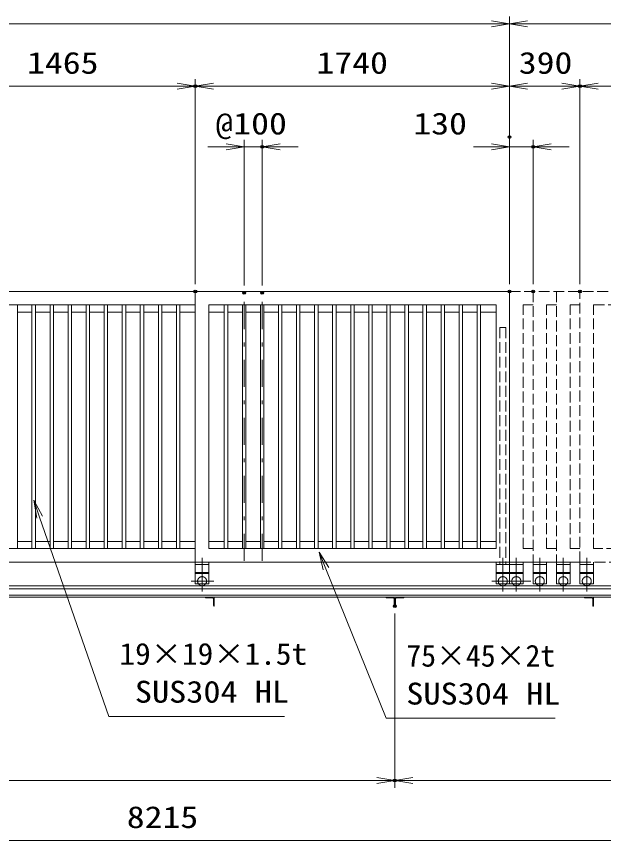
# Model space of a CAD drawing. Units: millimetres at full size. Extents: x -11880 to 11880, y -8400 to 8400.
# Drawn here: x 568 to 3819, y 756 to 5320 of the extents above; entities that cross this region are included whole.
import ezdxf
from ezdxf.enums import TextEntityAlignment as Align

# ---------------------------------------------------------------- set-up
doc = ezdxf.new("R2010")
doc.units = ezdxf.units.MM
doc.header["$LTSCALE"] = 30
doc.header["$PDMODE"] = 32
doc.header["$PDSIZE"] = 15
for name, pattern in [('USER1', [10.7, 5, -2.5, 0.7, -2.5]), ('USER2', [2.7, 2, -0.7]), ('USER4', [80, 60, -20]), ('USER5', [160, 100, -20, 20, -20]), ('USER6', [200, 100, -20, 20, -20, 20, -20])]:
    doc.linetypes.add(name, pattern=pattern)
for name, color, linetype, lineweight in [('0-1_外形線', 7, 'Continuous', 18), ('0-2_01', 4, 'Continuous', 18), ('0-3_軸線', 6, 'USER1', 18), ('0-4_隠れ線', 4, 'USER2', 18), ('0-8_寸法線', 3, 'Continuous', 18), ('0-9_0', 7, 'Continuous', 18)]:
    doc.layers.add(name, color=color, linetype=linetype, lineweight=lineweight)
doc.layers.add('0-A_DEFPOINTS', color=7, linetype='Continuous')
doc.styles.add('ＭＳ ゴシック', font='')
doc.styles.get('ＭＳ ゴシック').set_extended_font_data('MS Gothic')

# ---------------------------------------------------------------- blocks, each defined once
blk = doc.blocks.new('_OPEN')
at = {"layer": '0-9_0'}
blk.add_line((0, 0), (-30, 0), dxfattribs=at)
blk.add_lwpolyline([(-30, 5), (0, 0), (-30, -5)], dxfattribs=at)
blk = doc.blocks.new('S178')
at = {"layer": '0-8_寸法線'}
for points in [[(15711560.3, -26594608.4), (15682378.7, -26594608.4), (15670888.1, -26561520.4), (15669903.9, -26558686.5)], [(15671360.4, -26561356.4), (15669903.9, -26558686.5), (15670415.8, -26561684.5)]]:
    blk.add_lwpolyline(points, dxfattribs=at)
at = {"layer": '0-8_寸法線', "color": 254, "style": 'ＭＳ ゴシック'}
for s, width, p in [('19×19×1.5t', 1.05, (15684142.7, -26587117.9)), ('SUS304 HL', 1.15, (15686705.9, -26593417.9))]:
    blk.add_text(s, height=3637, dxfattribs=dict(at, width=width)).set_placement(p, align=Align.BOTTOM_LEFT)
blk = doc.blocks.new('S179')
at = {"layer": '0-8_寸法線'}
for points in [[(15756504.6, -26594918.9), (15728446.2, -26594918.9), (15718439.9, -26570074.6), (15717319.1, -26567291.9)], [(15718903.7, -26569887.8), (15717319.1, -26567291.9), (15717976.1, -26570261.4)]]:
    blk.add_lwpolyline(points, dxfattribs=at)
at = {"layer": '0-8_寸法線', "color": 254, "style": 'ＭＳ ゴシック'}
blk.add_text('75×45×2t', height=3637, dxfattribs=at).set_placement((15731794.2, -26587428.4), align=Align.BOTTOM_LEFT)
at = {"layer": '0-8_寸法線', "color": 254, "style": 'ＭＳ ゴシック', "width": 1.15}
blk.add_text('SUS304 HL', height=3637, dxfattribs=at).set_placement((15731794.2, -26593728.4), align=Align.BOTTOM_LEFT)

msp = doc.modelspace()

# ---------------------------------------------------------------- linework, layer by layer
at = {"layer": '0-1_外形線'}
for p, q in [((93.46, 3797.59), (1558.46, 3797.59)), ((1558.46, 3797.59), (3298.46, 3797.59)), ((1558.46, 2297.59), (1558.46, 3797.59)), ((3298.46, 3797.59), (3298.46, 2297.59)), ((168.46, 3722.59), (1558.46, 3722.59)), ((572.96, 2372.59), (572.96, 3722.59)), ((653.96, 2372.59), (653.96, 3722.59)), ((672.96, 2372.59), (672.96, 3722.59)), ((753.96, 2372.59), (753.96, 3722.59)), ((772.96, 2372.59), (772.96, 3722.59)), ((853.96, 2372.59), (853.96, 3722.59)), ((872.96, 2372.59), (872.96, 3722.59)), ((953.96, 2372.59), (953.96, 3722.59)), ((972.96, 2372.59), (972.96, 3722.59)), ((1053.96, 2372.59), (1053.96, 3722.59)), ((1072.96, 2372.59), (1072.96, 3722.59)), ((1153.96, 2372.59), (1153.96, 3722.59)), ((1172.96, 2372.59), (1172.96, 3722.59)), ((1253.96, 2372.59), (1253.96, 3722.59)), ((1272.96, 2372.59), (1272.96, 3722.59)), ((1353.96, 2372.59), (1353.96, 3722.59)), ((1372.96, 2372.59), (1372.96, 3722.59)), ((1453.96, 2372.59), (1453.96, 3722.59)), ((1472.96, 2372.59), (1472.96, 3722.59)), ((1718.96, 2372.59), (1718.96, 3722.59)), ((1737.96, 2372.59), (1737.96, 3722.59)), ((1818.96, 2372.59), (1818.96, 3722.59)), ((1837.96, 2372.59), (1837.96, 3722.59)), ((1918.96, 2372.59), (1918.96, 3722.59)), ((1937.96, 2372.59), (1937.96, 3722.59)), ((2018.96, 2372.59), (2018.96, 3722.59)), ((2037.96, 2372.59), (2037.96, 3722.59)), ((2118.96, 2372.59), (2118.96, 3722.59)), ((2137.96, 2372.59), (2137.96, 3722.59)), ((2218.96, 2372.59), (2218.96, 3722.59)), ((2237.96, 2372.59), (2237.96, 3722.59)), ((2318.96, 2372.59), (2318.96, 3722.59)), ((2337.96, 2372.59), (2337.96, 3722.59)), ((2418.96, 2372.59), (2418.96, 3722.59)), ((2437.96, 2372.59), (2437.96, 3722.59)), ((2518.96, 2372.59), (2518.96, 3722.59)), ((2537.96, 2372.59), (2537.96, 3722.59)), ((2618.96, 2372.59), (2618.96, 3722.59)), ((2637.96, 2372.59), (2637.96, 3722.59)), ((2718.96, 2372.59), (2718.96, 3722.59)), ((2737.96, 2372.59), (2737.96, 3722.59)), ((2818.96, 2372.59), (2818.96, 3722.59)), ((2837.96, 2372.59), (2837.96, 3722.59)), ((2918.96, 2372.59), (2918.96, 3722.59)), ((2937.96, 2372.59), (2937.96, 3722.59)), ((3018.96, 2372.59), (3018.96, 3722.59)), ((3037.96, 2372.59), (3037.96, 3722.59)), ((3118.96, 2372.59), (3118.96, 3722.59)), ((3137.96, 2372.59), (3137.96, 3722.59)), ((653.96, 3682.59), (572.96, 3682.59)), ((753.96, 3682.59), (672.96, 3682.59)), ((853.96, 3682.59), (772.96, 3682.59)), ((953.96, 3682.59), (872.96, 3682.59)), ((1053.96, 3682.59), (972.96, 3682.59)), ((1153.96, 3682.59), (1072.96, 3682.59)), ((1253.96, 3682.59), (1172.96, 3682.59)), ((1353.96, 3682.59), (1272.96, 3682.59)), ((1453.96, 3682.59), (1372.96, 3682.59)), ((1558.46, 3682.59), (1472.96, 3682.59)), ((1718.96, 3682.59), (1633.46, 3682.59)), ((1818.96, 3682.59), (1737.96, 3682.59)), ((1918.96, 3682.59), (1837.96, 3682.59)), ((2018.96, 3682.59), (1937.96, 3682.59)), ((2118.96, 3682.59), (2037.96, 3682.59)), ((2218.96, 3682.59), (2137.96, 3682.59)), ((2318.96, 3682.59), (2237.96, 3682.59)), ((2418.96, 3682.59), (2337.96, 3682.59)), ((2518.96, 3682.59), (2437.96, 3682.59)), ((2618.96, 3682.59), (2537.96, 3682.59)), ((2718.96, 3682.59), (2637.96, 3682.59)), ((2818.96, 3682.59), (2737.96, 3682.59)), ((2918.96, 3682.59), (2837.96, 3682.59)), ((3018.96, 3682.59), (2937.96, 3682.59)), ((3118.96, 3682.59), (3037.96, 3682.59)), ((3223.46, 3682.59), (3137.96, 3682.59)), ((572.96, 2412.59), (653.96, 2412.59)), ((672.96, 2412.59), (753.96, 2412.59)), ((772.96, 2412.59), (853.96, 2412.59)), ((872.96, 2412.59), (953.96, 2412.59)), ((972.96, 2412.59), (1053.96, 2412.59)), ((1072.96, 2412.59), (1153.96, 2412.59)), ((1172.96, 2412.59), (1253.96, 2412.59)), ((1272.96, 2412.59), (1353.96, 2412.59)), ((1372.96, 2412.59), (1453.96, 2412.59)), ((1472.96, 2412.59), (1558.46, 2412.59)), ((1633.46, 2412.59), (1718.96, 2412.59)), ((1737.96, 2412.59), (1818.96, 2412.59)), ((1837.96, 2412.59), (1918.96, 2412.59)), ((1937.96, 2412.59), (2018.96, 2412.59)), ((2037.96, 2412.59), (2118.96, 2412.59)), ((2137.96, 2412.59), (2218.96, 2412.59)), ((2237.96, 2412.59), (2318.96, 2412.59)), ((2337.96, 2412.59), (2418.96, 2412.59)), ((2437.96, 2412.59), (2518.96, 2412.59)), ((2537.96, 2412.59), (2618.96, 2412.59)), ((2637.96, 2412.59), (2718.96, 2412.59)), ((2737.96, 2412.59), (2818.96, 2412.59)), ((2837.96, 2412.59), (2918.96, 2412.59)), ((2937.96, 2412.59), (3018.96, 2412.59)), ((3037.96, 2412.59), (3118.96, 2412.59)), ((3137.96, 2412.59), (3223.46, 2412.59)), ((168.46, 2372.59), (1558.46, 2372.59)), ((93.46, 2297.59), (1558.46, 2297.59)), ((1633.46, 2297.59), (3298.46, 2297.59)), ((-2856.54, 2167.59), (5466.46, 2167.59)), ((-2736.54, 2150.09), (5466.46, 2150.09)), ((-2856.54, 2104.09), (5466.46, 2104.09)), ((-2736.54, 2114.39), (5466.46, 2114.39)), ((1613.46, 2103.09), (1613.46, 2104.09)), ((1652.96, 2100.09), (1616.46, 2100.09)), ((1663.46, 2104.09), (1663.46, 2054.09)), ((2613.46, 2103.09), (2613.46, 2104.09)), ((2652.96, 2100.09), (2616.46, 2100.09)), ((2663.46, 2104.09), (2663.46, 2054.09)), ((2673.96, 2100.09), (2710.46, 2100.09)), ((2713.46, 2103.09), (2713.46, 2104.09)), ((3713.46, 2104.09), (3763.46, 2104.09)), ((3713.46, 2103.09), (3713.46, 2104.09)), ((3752.96, 2100.09), (3716.46, 2100.09)), ((1659.46, 2057.09), (1659.46, 2093.59)), ((1663.46, 2054.09), (1662.46, 2054.09)), ((2659.46, 2057.09), (2659.46, 2093.59)), ((2663.46, 2054.09), (2662.46, 2054.09)), ((2663.46, 2054.09), (2664.46, 2054.09)), ((2667.46, 2057.09), (2667.46, 2093.59)), ((3759.46, 2057.09), (3759.46, 2093.59))]:
    msp.add_line(p, q, dxfattribs=at)
msp.add_lwpolyline([(3223.46, 2372.59), (1633.46, 2372.59), (1633.46, 3722.59), (3223.46, 3722.59)], close=True, dxfattribs=at)
msp.add_lwpolyline([(3763.46, 2104.09), (3763.46, 2054.09), (3762.46, 2054.09)], dxfattribs=at)
for centre, radius, start, end in [((1616.46, 2103.09), 3, 180, 270), ((1652.96, 2093.59), 6.5, 0, 90), ((2616.46, 2103.09), 3, 180, 270), ((2652.96, 2093.59), 6.5, 0, 90), ((2673.96, 2093.59), 6.5, 90, 180), ((2710.46, 2103.09), 3, 270, 0), ((3716.46, 2103.09), 3, 180, 270), ((3752.96, 2093.59), 6.5, 0, 90), ((1662.46, 2057.09), 3, 180, 270), ((2662.46, 2057.09), 3, 180, 270), ((2664.46, 2057.09), 3, 270, 0), ((3762.46, 2057.09), 3, 180, 270)]:
    msp.add_arc(centre, radius, start, end, dxfattribs=at)
at = {"layer": '0-2_01', "color": 7}
for p, q in [((1558.46, 2297.59), (1558.46, 2177.59)), ((1633.46, 2297.59), (1558.46, 2297.59)), ((1633.46, 2285.59), (1558.46, 2285.59)), ((1633.46, 2297.59), (1633.46, 2177.59)), ((3223.46, 2297.59), (3223.46, 2177.59)), ((3298.46, 2285.59), (3223.46, 2285.59)), ((1633.46, 2240.59), (1558.46, 2240.59)), ((3298.46, 2240.59), (3223.46, 2240.59)), ((1633.46, 2177.59), (1558.46, 2177.59))]:
    msp.add_line(p, q, dxfattribs=at)
at = {"layer": '0-2_01', "linetype": 'USER5'}
for p, q in [((1595.96, 2321.91), (1595.96, 2134.8)), ((3260.96, 2321.91), (3260.96, 2134.8)), ((3335.96, 2321.91), (3335.96, 2134.8)), ((3465.96, 2321.91), (3465.96, 2134.8)), ((3595.96, 2321.91), (3595.96, 2134.8)), ((3725.96, 2321.91), (3725.96, 2134.8)), ((1661.07, 2192.59), (1535.74, 2192.59)), ((3326.07, 2192.59), (3200.74, 2192.59)), ((3416.07, 2192.59), (3275.74, 2192.59))]:
    msp.add_line(p, q, dxfattribs=at)
at = {"layer": '0-2_01', "color": 7, "linetype": 'USER6'}
for p, q in [((3298.46, 2297.59), (3428.46, 2297.59)), ((3428.46, 2297.59), (3558.46, 2297.59)), ((3558.46, 2297.59), (3688.46, 2297.59))]:
    msp.add_line(p, q, dxfattribs=at)
at = {"layer": '0-2_01', "linetype": 'USER6'}
for p, q in [((3373.46, 2285.59), (3298.46, 2285.59)), ((3373.46, 2297.59), (3373.46, 2177.59)), ((3428.46, 2297.59), (3428.46, 2177.59)), ((3503.46, 2285.59), (3428.46, 2285.59)), ((3558.46, 2297.59), (3558.46, 2177.59)), ((3633.46, 2285.59), (3558.46, 2285.59)), ((3633.46, 2297.59), (3633.46, 2177.59)), ((3688.46, 2297.59), (3688.46, 2177.59)), ((3763.46, 2285.59), (3688.46, 2285.59)), ((3373.46, 2240.59), (3298.46, 2240.59)), ((3503.46, 2240.59), (3428.46, 2240.59)), ((3633.46, 2240.59), (3558.46, 2240.59)), ((3763.46, 2240.59), (3688.46, 2240.59)), ((3373.46, 2234.59), (3298.46, 2234.59)), ((3503.46, 2234.59), (3428.46, 2234.59)), ((3633.46, 2234.59), (3558.46, 2234.59)), ((3763.46, 2234.59), (3688.46, 2234.59)), ((3373.46, 2177.59), (3298.46, 2177.59)), ((3633.46, 2177.59), (3558.46, 2177.59))]:
    msp.add_line(p, q, dxfattribs=at)
at = {"layer": '0-2_01', "linetype": 'USER4'}
for p, q in [((1633.46, 2234.59), (1558.46, 2234.59)), ((3298.46, 2234.59), (3223.46, 2234.59))]:
    msp.add_line(p, q, dxfattribs=at)
at = {"layer": '0-2_01', "color": 7}
msp.add_lwpolyline([(3298.46, 2297.59), (3298.46, 2177.59), (3223.46, 2177.59)], dxfattribs=at)
at = {"layer": '0-2_01', "linetype": 'USER6'}
for points in [[(3503.46, 2297.59), (3503.46, 2177.59), (3428.46, 2177.59)], [(3763.46, 2297.59), (3763.46, 2177.59), (3688.46, 2177.59)]]:
    msp.add_lwpolyline(points, dxfattribs=at)
at = {"layer": '0-2_01', "linetype": 'USER4'}
for centre in [(1595.96, 2192.59), (3260.96, 2192.59)]:
    msp.add_arc(centre, 25, 323.1301, 216.8699, dxfattribs=at)
at = {"layer": '0-2_01', "linetype": 'USER6'}
for centre, start, end in [((3335.96, 2192.59), 323.1301, 216.8699), ((3465.96, 2192.59), 323.1301, 216.8699), ((3595.96, 2192.59), 323.1301, 216.8699), ((3725.96, 2192.59), 323.1301, 216.8699), ((3335.96, 2192.59), 216.8699, 323.1301), ((3465.96, 2192.59), 216.8699, 323.1301), ((3595.96, 2192.59), 216.8699, 323.1301), ((3725.96, 2192.59), 216.8699, 323.1301)]:
    msp.add_arc(centre, 25, start, end, dxfattribs=at)
at = {"layer": '0-2_01', "color": 7}
for centre in [(1595.96, 2192.59), (3260.96, 2192.59)]:
    msp.add_arc(centre, 25, 216.8699, 323.1301, dxfattribs=at)
at = {"layer": '0-3_軸線'}
for p, q in [((1828.46, 2305.09), (1828.46, 3790.09)), ((1928.46, 2305.09), (1928.46, 3790.09))]:
    msp.add_line(p, q, dxfattribs=at)
at = {"layer": '0-4_隠れ線'}
for p, q in [((3298.46, 3797.59), (5428.46, 3797.59)), ((3428.46, 3797.59), (3428.46, 2297.59)), ((3558.46, 3797.59), (3558.46, 2297.59)), ((3688.46, 2297.59), (3688.46, 3797.59)), ((3633.46, 3722.59), (3688.46, 3722.59)), ((3633.46, 2372.59), (3633.46, 3722.59)), ((3276.96, 3597.59), (3276.96, 2285.59)), ((3688.46, 2372.59), (3633.46, 2372.59)), ((3688.46, 2297.59), (5428.46, 2297.59))]:
    msp.add_line(p, q, dxfattribs=at)
for points in [[(3428.46, 2372.59), (3373.46, 2372.59), (3373.46, 3722.59), (3428.46, 3722.59)], [(3558.46, 2372.59), (3503.46, 2372.59), (3503.46, 3722.59), (3558.46, 3722.59)], [(3276.96, 3597.59), (3244.96, 3597.59), (3244.96, 2285.59)]]:
    msp.add_lwpolyline(points, dxfattribs=at)
msp.add_lwpolyline([(5353.46, 2372.59), (3763.46, 2372.59), (3763.46, 3722.59), (5353.46, 3722.59)], close=True, dxfattribs=at)
at = {"layer": '0-8_寸法線'}
for p, q in [((3298.46, 3837.59), (3298.46, 5320.22)), ((3298.46, 3837.59), (3298.46, 5320.22)), ((3298.46, 5280.22), (-2736.54, 5280.22)), ((3298.46, 5280.22), (5478.46, 5280.22)), ((1558.46, 4933.92), (93.46, 4933.92)), ((1558.46, 3837.59), (1558.46, 4973.92)), ((1558.46, 3837.59), (1558.46, 4973.92)), ((3298.46, 4933.92), (1558.46, 4933.92)), ((3298.46, 4692.55), (3298.46, 4973.92)), ((3298.46, 4692.55), (3298.46, 4973.92)), ((3298.46, 4933.92), (3688.46, 4933.92)), ((3688.46, 3837.59), (3688.46, 4973.92)), ((3688.46, 3837.59), (3688.46, 4973.92)), ((3688.46, 4933.92), (5428.46, 4933.92)), ((1828.46, 3830.09), (1828.46, 4637.59)), ((1928.46, 3830.09), (1928.46, 4637.59)), ((3298.46, 3837.59), (3298.46, 4637.59)), ((3428.46, 3837.59), (3428.46, 4637.59)), ((1728.46, 4597.59), (1628.46, 4597.59)), ((1828.46, 4597.59), (1928.46, 4597.59)), ((2028.46, 4597.59), (2128.46, 4597.59)), ((3198.46, 4597.59), (3098.46, 4597.59)), ((3298.46, 4597.59), (3428.46, 4597.59)), ((3528.46, 4597.59), (3628.46, 4597.59)), ((2663.46, 2014.09), (2663.46, 1048.76)), ((2663.46, 2014.09), (2663.46, 1048.76)), ((-2736.54, 1088.76), (2663.46, 1088.76)), ((2663.46, 1088.76), (5478.46, 1088.76)), ((-2736.54, 756.05), (5478.46, 756.05))]:
    msp.add_line(p, q, dxfattribs=at)
at = {"layer": '0-A_DEFPOINTS'}
for p in [(1558.46, 4933.92), (3688.46, 4933.92), (3298.46, 4652.55), (1928.46, 4597.59), (3428.46, 4597.59), (1558.46, 3797.59), (1828.46, 3790.09), (1928.46, 3790.09), (3298.46, 3797.59), (3428.46, 3797.59), (3688.46, 3797.59), (2663.46, 2054.09), (2663.46, 1088.76)]:
    msp.add_point(p, dxfattribs=at)

# ---------------------------------------------------------------- block references
at = {"layer": '0-8_寸法線'}
for name, p, xscale, yscale in [('_OPEN', (3298.46, 5280.22), 3.333333, 3.333333), ('_OPEN', (1558.46, 4933.92), 3.333333, 3.333333), ('_OPEN', (3298.46, 4933.92), 3.333333, 3.333333), ('_OPEN', (3688.46, 4933.92), 3.333333, 3.333333), ('_OPEN', (1828.46, 4597.59), 3.333333, 3.333333), ('_OPEN', (3298.46, 4597.59), 3.333333, 3.333333), ('S178', (-521666.45, 887930.23), 0.03333333, 0.03333333), ('S179', (-521666.45, 887930.23), 0.03333333, 0.03333333), ('_OPEN', (2663.46, 1088.76), 3.333333, 3.333333)]:
    msp.add_blockref(name, p, dxfattribs=dict(at, xscale=xscale, yscale=yscale))
at = {"layer": '0-8_寸法線', "xscale": 3.333333, "yscale": 3.333333, "rotation": 180}
for p in [(3298.46, 5280.22), (1558.46, 4933.92), (3298.46, 4933.92), (3688.46, 4933.92), (1928.46, 4597.59), (3428.46, 4597.59), (2663.46, 1088.76)]:
    msp.add_blockref('_OPEN', p, dxfattribs=at)

# ---------------------------------------------------------------- texts
at = {"layer": '0-8_寸法線', "color": 254, "style": 'ＭＳ ゴシック', "width": 1.2}
for s, p in [('1465', (626.76, 4966.6)), ('1740', (2229.26, 4966.6)), ('390', (3349.46, 4966.6)), ('@100', (1669.66, 4630.28)), ('130', (2765.74, 4630.28)), ('8215', (1178.96, 788.73))]:
    msp.add_text(s, height=121.2, dxfattribs=at).set_placement(p, align=Align.BOTTOM_LEFT)

doc.saveas('drawing.dxf')
